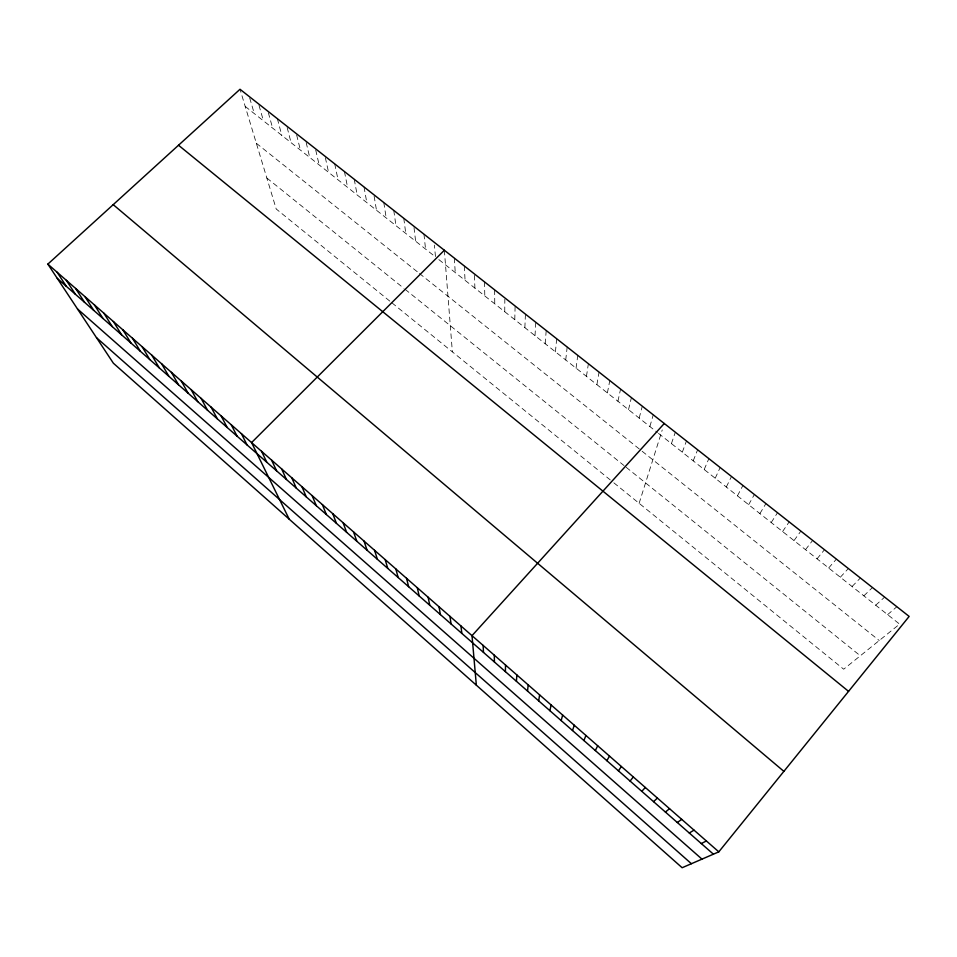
<?xml version="1.0" encoding="UTF-8"?>
<svg xmlns="http://www.w3.org/2000/svg" width="957" height="957" viewBox="0 0 957 957"><rect width="100%" height="100%" fill="white"/><g stroke="black" fill="none" stroke-linecap="round" stroke-linejoin="round"><path stroke-width="0.72" stroke-dasharray="4.79 3.59" d="M504.746 311.731L504.841 299.302M514.782 319.674L515.117 306.001M524.867 327.653L525.429 314.123M535.011 335.68L535.788 322.282M545.203 343.742L546.208 330.488M555.431 351.841L556.675 338.73M565.719 359.976L567.19 347.02M576.066 368.158L577.765 355.346M586.45 376.376L588.388 363.72M596.893 384.63L599.058 372.129M607.384 392.932L609.788 380.587M617.923 401.27L620.579 389.08M628.522 409.656L631.417 397.622M639.168 418.077L642.314 406.199M649.875 426.547L653.26 414.824M639.12 503.31L662.244 429.92M671.431 443.605L675.331 432.217M682.305 452.206L686.456 440.974M693.215 460.843L697.629 449.778M704.196 469.528L708.862 458.63M715.214 478.249L720.154 467.53M726.303 487.017L731.507 476.466M737.44 495.834L742.919 485.462M748.649 504.698L754.391 494.494M759.894 513.598L765.923 503.585M771.21 522.546L777.515 512.713M782.587 531.542L789.166 521.888M794.011 540.585L800.877 531.123M805.507 549.677L812.66 540.394M817.051 558.816L824.491 549.725M828.666 567.991L836.394 559.103M840.33 577.227L848.357 568.53M852.065 586.509L860.391 578.004M863.848 595.84L872.485 587.526M875.703 605.219L884.639 597.108M887.618 614.645L896.865 606.738M245.195 106.394L435.495 256.943L434.394 245.148M438.832 259.586L657.399 432.504M658.476 433.354L899.604 624.12L843.679 669.206L611.403 480.833M256.344 143.263L418.412 272.649M419.453 273.487L879.244 640.532M266.859 178.026L403.962 288.404M405.086 289.301L624.024 465.557M626.153 467.279L860.319 655.796M389.798 301.108L276.214 208.997L240.016 89.276M391.915 302.831L610.255 479.912M249.705 97.997L254.287 113.584M259 105.318L263.426 120.809M268.343 112.687L272.601 128.071M277.351 118.692L281.825 135.368M287.16 127.508L291.084 142.701M296.634 134.973L300.402 150.07M306.156 142.485L309.745 157.462M315.714 150.022L319.148 164.903M325.332 157.594L328.586 172.368M334.711 163.874L338.072 179.88M344.436 171.542L347.606 187.416M354.21 179.234L357.188 194.989M364.031 186.974L366.806 202.609M374.127 196.149L376.484 210.253M383.805 202.549L386.197 217.945M393.77 210.408L395.959 225.673M403.782 218.292L405.768 233.436M414.01 227.587L415.625 241.236M423.963 234.19L425.542 249.071M444.347 250.244L452.362 351.853M454.3 258.091L455.257 272.578M464.312 265.974L465.054 280.329M474.433 275.329L474.911 288.129M484.493 281.872L484.804 295.952M494.649 289.875L494.745 303.824"/><path stroke-width="1.44" d="M505.392 671.623L505.535 665.043M516.433 681.312L516.84 674.936M527.522 691.05L528.204 684.889M538.671 700.835L539.628 694.902M549.892 710.68L551.112 704.962M561.161 720.573L562.656 715.07M572.489 730.514L574.272 725.25M583.89 740.515L585.947 735.478M595.35 750.563L597.694 745.766M606.858 760.671L609.501 756.102M618.449 770.84L621.38 766.509M630.089 781.056L633.319 776.964M718.803 851.85L909.15 616.416L240.016 89.276L47.85 264.12L113.369 363.205L682.138 867.724L718.803 851.85L47.85 264.12M664.266 423.496L472.004 635.663L476.347 685.188M641.8 791.331L645.317 787.479M444.347 250.244L251.583 442.589L289.217 519.196M653.571 801.667L657.399 798.054M665.402 812.05L669.541 808.689M677.305 822.494L681.743 819.395M689.279 832.997L694.028 830.15M701.314 843.56L706.374 840.964M178.516 145.237L848.56 691.361M113.213 204.654L783.879 771.354M57.264 278.367L713.408 854.182M77.505 308.967L701.971 859.135M96.501 337.689L691.397 863.716M57.073 272.195L66.32 286.299M66.332 280.305L75.412 294.278M75.639 288.464L84.551 302.304M85.006 296.658L93.726 310.355M94.408 304.9L102.961 318.454M103.858 313.178L112.232 326.6M113.357 321.504L121.551 334.771M122.903 329.866L130.918 342.989M132.509 338.276L140.332 351.255M142.15 346.721L149.782 359.557M151.84 355.214L159.293 367.895M161.589 363.744L168.851 376.28M171.387 372.333L178.445 384.702M181.232 380.946L188.098 393.171M191.125 389.619L197.8 401.689M201.066 398.339L207.549 410.242M211.066 407.096L217.347 418.843M221.115 415.9L227.192 427.48M231.223 424.741L237.085 436.165M241.379 433.641L247.038 444.897M261.548 451.309L266.788 462.231M271.561 460.078L276.597 470.832M281.621 468.894L286.442 479.481M291.741 477.758L296.347 488.178M301.91 486.658L306.3 496.91M312.126 495.606L316.3 505.679M322.389 504.614L326.349 514.507M332.725 513.658L336.457 523.371M343.096 522.749L346.613 532.283M353.528 531.889L356.817 541.243M364.019 541.076L367.081 550.251M374.57 550.311L377.393 559.295M385.169 559.594L387.752 568.386M395.815 568.925L398.172 577.538M406.534 578.303L408.651 586.725M417.3 587.742L419.178 595.96M428.126 597.216L429.753 605.255M439 606.75L440.387 614.585M449.946 616.344L451.082 623.964M460.939 625.974L461.836 633.402M483.118 645.401L483.5 652.411M494.302 655.198L494.422 661.993"/></g></svg>
